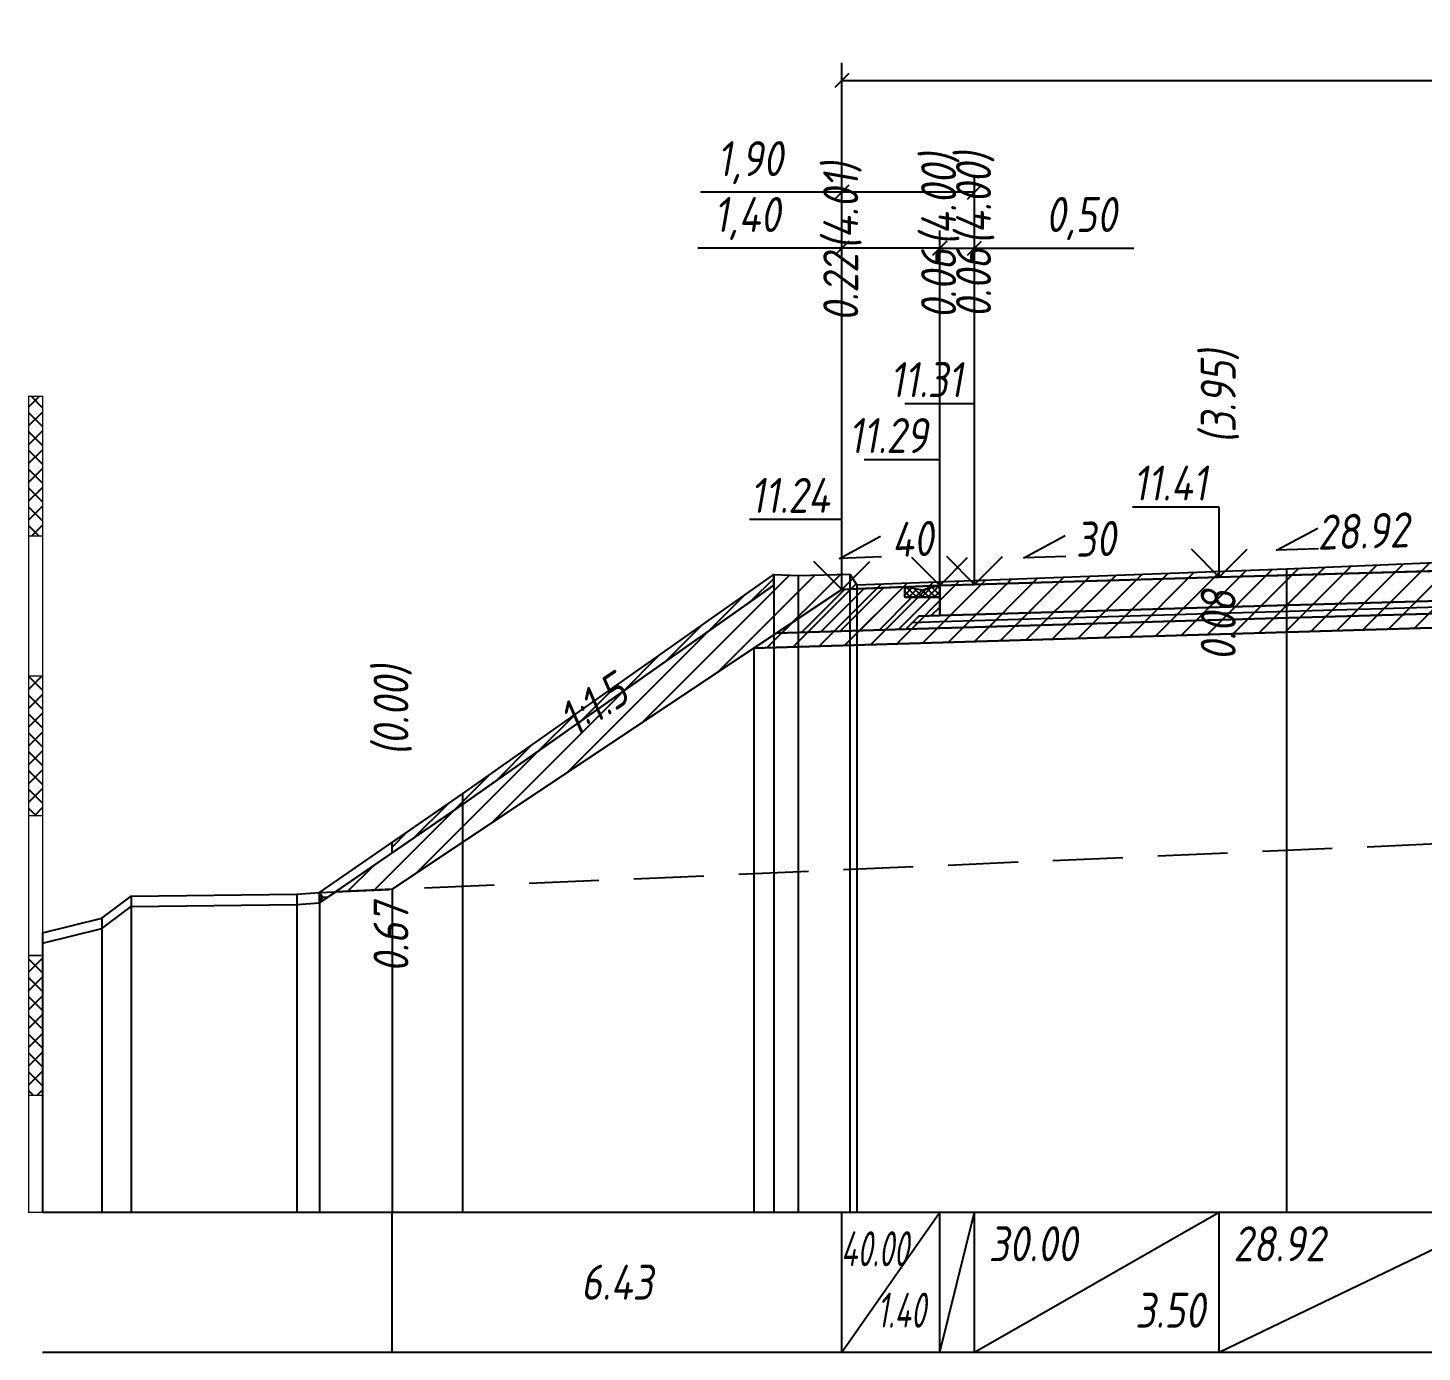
# Model space of a CAD drawing. Extents: x -717 to 1451, y -133302 to 233.
# Drawn here: x 78.9 to 178.7, y -100052 to -99957.3 of the extents above; entities that cross this region are included whole.
import ezdxf
from ezdxf.enums import TextEntityAlignment as Align

# ---------------------------------------------------------------- set-up
doc = ezdxf.new("R2010")
doc.units = 0
doc.linetypes.add('штриховая', pattern=[0.75, 0.5, -0.25])
for name, color, linetype in [('Интерполированный поперечник', 2, 'Continuous'), ('Код_514', 1, 'Continuous'), ('Контур_0', 7, 'Continuous'), ('Контур_2521', 7, 'Continuous'), ('Контур_2564', 7, 'Continuous'), ('Контур_2660', 7, 'Continuous'), ('Контур_2665', 7, 'Continuous'), ('Контур_400', 7, 'Continuous'), ('Контур_508', 7, 'Continuous'), ('Контур_512', 7, 'Continuous'), ('Контур_513', 7, 'Continuous'), ('Контур_818', 7, 'Continuous'), ('Красный поперечник', 1, 'Continuous'), ('Линейка абсолютных высот', 7, 'Continuous'), ('Объём_2501', 7, 'Continuous'), ('Объём_2564', 7, 'Continuous'), ('Объём_2650', 7, 'Continuous'), ('Объём_2660', 7, 'Continuous'), ('Объём_2661', 7, 'Continuous'), ('Объём_2665', 7, 'Continuous'), ('Объём_2666', 7, 'Continuous'), ('Объём_2667', 7, 'Continuous'), ('Объём_2668', 7, 'Continuous'), ('Объём_2669', 7, 'Continuous'), ('Объём_2675', 7, 'Continuous'), ('Откосы', 7, 'Continuous'), ('Отметки покрытия', 7, 'Continuous'), ('Рабочие отметки', 7, 'Continuous'), ('Рабочие отметки доп.', 7, 'Continuous'), ('Таблица', 7, 'Continuous'), ('Уклоны проезжей части', 7, 'Continuous'), ('Черный поперечник', 3, 'Continuous')]:
    doc.layers.add(name, color=color, linetype=linetype)
for name, color, linetype, true_color in [('Контур_2540', 2, 'Continuous', 0xffff00), ('Контур_2560', 2, 'Continuous', 0xffff00), ('Контур_2561', 7, 'Continuous', 0xff8040), ('Контур_2562', 3, 'Continuous', 0x00ff00), ('Контур_2563', 7, 'Continuous', 0xff8000), ('Контур_2570', 7, 'Continuous', 0x80ff00), ('Контур_2736', 4, 'Continuous', 0x00ffff), ('Контур_2737', 4, 'Continuous', 0x00ffff), ('Контур_2738', 4, 'Continuous', 0x00ffff), ('Контур_2739', 4, 'Continuous', 0x00ffff), ('Контур_2741', 4, 'Continuous', 0x00ffff), ('Контур_2742', 4, 'Continuous', 0x00ffff), ('Контур_2743', 4, 'Continuous', 0x00ffff), ('Контур_2744', 7, 'Continuous', 0xa4ffff), ('Контур_2745', 7, 'Continuous', 0xa4ffff), ('Контур_2747', 4, 'Continuous', 0x00ffff), ('Контур_2748', 4, 'Continuous', 0x00ffff), ('Контур_2749', 4, 'Continuous', 0x00ffff), ('Контур_2750', 4, 'Continuous', 0x00ffff), ('Контур_2751', 4, 'Continuous', 0x00ffff), ('Контур_2752', 4, 'Continuous', 0x00ffff), ('Контур_402', 7, 'Continuous', 0xff6464), ('Контур_703', 4, 'Continuous', 0x00ffff), ('Контур_705', 4, 'Continuous', 0x00ffff), ('Контур_707', 4, 'Continuous', 0x00ffff), ('Контур_720', 131, 'Continuous', 0xaaffff), ('Объём_2500', 7, 'Continuous', 0xc0c0c0), ('Объём_2520', 7, 'Continuous', 0x80ffff), ('Объём_2540', 2, 'Continuous', 0xffff00), ('Объём_2560', 2, 'Continuous', 0xffff00), ('Объём_2561', 7, 'Continuous', 0xff8040), ('Объём_2562', 3, 'Continuous', 0x00ff00), ('Объём_2563', 7, 'Continuous', 0xff8000), ('Объём_2570', 7, 'Continuous', 0x80ff00), ('Объём_2580', 3, 'Continuous', 0x00ff00), ('Объём_2600', 7, 'Continuous', 0x808000)]:
    doc.layers.add(name, color=color, linetype=linetype, true_color=true_color)
doc.styles.get("Standard").update_dxf_attribs({"font": 'txt', "height": 2.5})
doc.styles.add('М', font='romand.shx', dxfattribs={"width": 0.8, "oblique": 10, "height": 2.5})
doc.dimstyles.new('ISO-25', dxfattribs={"dimtxt": 2.5, "dimasz": 2.5, "dimexe": 1.25, "dimexo": 0.625, "dimtad": 1, "dimtxsty": 'Standard', "dimcen": 2.5, "dimadec": 0, "dimazin": 0, "dimtfac": 1, "dimtmove": 0, "dimatfit": 3, "dimfxl": 1, "dimarcsym": 0})
pattern_1 = [(45.0000013, (0, 0), (-0.67351924, 0.673519211), []), (135.0000003, (0, 0), (-0.673519222, -0.67351923), [])]

# ---------------------------------------------------------------- blocks, each defined once
blk = doc.blocks.new('_Oblique')
at = {"color": 0, "linetype": 'ByBlock', "lineweight": -2}
blk.add_line((-0.5, -0.5), (0.5, 0.5), dxfattribs=at)
blk = doc.blocks.new('*D2003')
at = {"color": 0, "lineweight": -2, "transparency": 16777216}
for p, q in [((137.17, -99996.885), (137.17, -99971.78)), ((144.17, -99996.605), (144.17, -99971.78)), ((137.17, -99973.03), (126.862, -99973.03)), ((144.17, -99973.03), (137.17, -99973.03))]:
    blk.add_line(p, q, dxfattribs=at)
at = {"layer": 'Defpoints', "color": 0, "transparency": 16777216}
for p in [(144.17, -99973.03), (137.17, -99997.51), (144.17, -99997.23)]:
    blk.add_point(p, dxfattribs=at)
at = {"color": 0, "lineweight": -2, "transparency": 16777216, "rotation": 180}
blk.add_blockref('_Oblique', (137.17, -99973.03), dxfattribs=at)
at = {"color": 0, "lineweight": -2, "transparency": 16777216}
blk.add_blockref('_Oblique', (144.17, -99973.03), dxfattribs=at)
at = {"color": 0, "transparency": 16777216, "insert": (130.402, -99970.917), "char_height": 2.5, "width": 8.75, "attachment_point": 5, "style": 'М'}
blk.add_mtext('1,40', dxfattribs=at)
blk = doc.blocks.new('*D2005')
at = {"color": 0, "lineweight": -2, "transparency": 16777216}
for p, q in [((144.17, -99996.605), (144.17, -99971.78)), ((146.67, -99996.53), (146.67, -99971.78)), ((144.17, -99973.03), (146.67, -99973.03)), ((146.67, -99973.03), (158.063, -99973.03))]:
    blk.add_line(p, q, dxfattribs=at)
at = {"layer": 'Defpoints', "color": 0, "transparency": 16777216}
for p in [(146.67, -99973.03), (144.17, -99997.23), (146.67, -99997.155)]:
    blk.add_point(p, dxfattribs=at)
at = {"color": 0, "lineweight": -2, "transparency": 16777216, "rotation": 180}
blk.add_blockref('_Oblique', (144.17, -99973.03), dxfattribs=at)
at = {"color": 0, "lineweight": -2, "transparency": 16777216}
blk.add_blockref('_Oblique', (146.67, -99973.03), dxfattribs=at)
at = {"color": 0, "transparency": 16777216, "insert": (154.302, -99970.917), "char_height": 2.5, "width": 9.16667, "attachment_point": 5, "style": 'М'}
blk.add_mtext('0,50', dxfattribs=at)
blk = doc.blocks.new('*D2008')
at = {"color": 0, "lineweight": -2, "transparency": 16777216}
for p, q in [((137.17, -99996.885), (137.17, -99967.78)), ((146.67, -99996.53), (146.67, -99967.78)), ((137.17, -99969.03), (127.071, -99969.03)), ((146.67, -99969.03), (137.17, -99969.03))]:
    blk.add_line(p, q, dxfattribs=at)
at = {"layer": 'Defpoints', "color": 0, "transparency": 16777216}
for p in [(146.67, -99969.03), (137.17, -99997.51), (146.67, -99997.155)]:
    blk.add_point(p, dxfattribs=at)
at = {"color": 0, "lineweight": -2, "transparency": 16777216, "rotation": 180}
blk.add_blockref('_Oblique', (137.17, -99969.03), dxfattribs=at)
at = {"color": 0, "lineweight": -2, "transparency": 16777216}
blk.add_blockref('_Oblique', (146.67, -99969.03), dxfattribs=at)
at = {"color": 0, "transparency": 16777216, "insert": (130.611, -99966.917), "char_height": 2.5, "width": 8.75, "attachment_point": 5, "style": 'М'}
blk.add_mtext('1,90', dxfattribs=at)
blk = doc.blocks.new('*D2009')
at = {"color": 0, "lineweight": -2, "transparency": 16777216}
for p, q in [((137.17, -99996.885), (137.17, -99959.78)), ((232.67, -99993.995), (232.67, -99959.78)), ((137.17, -99961.03), (232.67, -99961.03))]:
    blk.add_line(p, q, dxfattribs=at)
at = {"layer": 'Defpoints', "color": 0, "transparency": 16777216}
for p in [(232.67, -99961.03), (232.67, -99994.62), (137.17, -99997.51)]:
    blk.add_point(p, dxfattribs=at)
at = {"color": 0, "lineweight": -2, "transparency": 16777216, "rotation": 180}
blk.add_blockref('_Oblique', (137.17, -99961.03), dxfattribs=at)
at = {"color": 0, "lineweight": -2, "transparency": 16777216}
blk.add_blockref('_Oblique', (232.67, -99961.03), dxfattribs=at)
at = {"color": 0, "transparency": 16777216, "insert": (184.92, -99958.917), "char_height": 2.5, "width": 10.41667, "attachment_point": 5, "style": 'М'}
blk.add_mtext('19,10', dxfattribs=at)

msp = doc.modelspace()

# ---------------------------------------------------------------- hatches: boundary and pattern name
h = msp.add_hatch()
h.set_pattern_fill('ANSI37', color=256, scale=0.1)
h.set_pattern_definition([(45, (142.9203, -99997.49222), (-0.22451, 0.22451), []), (135, (142.9203, -99997.49222), (-0.22451, -0.22451), [])])
h.paths.add_polyline_path([(141.67, -99997.267), (141.67, -99997.995), (144.17, -99997.995), (144.17, -99997.167), (142.913, -99997.492)])
at = {"layer": 'Линейка абсолютных высот'}
h = msp.add_hatch(dxfattribs=at)
h.set_pattern_fill('ANSI37', scale=0.3, style=0)
h.set_pattern_definition(pattern_1)
h.paths.add_polyline_path([(80, -99993.63), (80, -99983.63), (79, -99983.63), (79, -99993.63)])
h = msp.add_hatch(dxfattribs=at)
h.set_pattern_fill('ANSI37', scale=0.3, style=0)
h.set_pattern_definition(pattern_1)
h.paths.add_polyline_path([(80, -100013.63), (80, -100003.63), (79, -100003.63), (79, -100013.63)])
h = msp.add_hatch(dxfattribs=at)
h.set_pattern_fill('ANSI37', scale=0.3, style=0)
h.set_pattern_definition(pattern_1)
h.paths.add_polyline_path([(80, -100033.63), (80, -100023.63), (79, -100023.63), (79, -100033.63)])
at = {"layer": 'Объём_2563'}
h = msp.add_hatch(dxfattribs=at)
h.set_pattern_fill('ANSI31', color=256, scale=0.3)
h.paths.add_polyline_path([(142.67, -99999.362), (144.17, -99999.317), (144.17, -99997.995), (141.67, -99997.995), (141.67, -99997.267), (137.17, -99997.447), (132.49, -100000.568), (141.742, -100000.29)])
at = {"layer": 'Объём_2570'}
h = msp.add_hatch(dxfattribs=at)
h.set_pattern_fill('ANSI31', color=256, scale=0.2)
h.paths.add_polyline_path([(110.032, -100012.818), (105, -100016.29), (105, -100015.54), (110.032, -100012.068), (132.3, -99996.384), (132.3, -99997.134)])
at = {"layer": 'Объём_2600'}
h = msp.add_hatch(dxfattribs=at)
h.set_pattern_fill('ANSI31', color=6, scale=0.4)
h.paths.add_polyline_path([(184.92, -100000.017), (130.884, -100001.638), (105, -100018.894), (100.971, -100019.07), (110.032, -100012.818), (132.3, -99997.134), (132.3, -99996.384), (134.041, -99996.452), (137.732, -99996.355), (138.232, -99997.105), (168.976, -99995.966), (181.873, -99995.421), (184.92, -99995.345)])
h = msp.add_hatch(dxfattribs=at)
h.set_pattern_fill('HONEY', color=5, scale=0.3)
h.paths.add_polyline_path([(99.82, -100019.864), (99.82, -100019.12), (100.971, -100019.07)])

# ---------------------------------------------------------------- linework, layer by layer
msp.add_lwpolyline([(141.67, -99997.267), (141.67, -99997.995), (144.17, -99997.995), (144.17, -99997.167), (142.913, -99997.492), (141.67, -99997.267)])
at = {"layer": 'Интерполированный поперечник', "linetype": 'штриховая', "ltscale": 10, "flags": 128}
msp.add_lwpolyline([(99.82, -100019.12), (266.815, -100011.827)], dxfattribs=at)
at = {"layer": 'Код_514'}
for p, q in [((105, -100052), (105, -100042)), ((137.17, -100052), (137.17, -100042)), ((137.17, -100052), (144.17, -100042)), ((144.17, -100052), (144.17, -100042)), ((144.17, -100052), (146.67, -100042)), ((146.67, -100052), (146.67, -100042)), ((146.67, -100052), (164.17, -100042)), ((164.17, -100052), (164.17, -100042)), ((164.17, -100052), (184.92, -100042))]:
    msp.add_line(p, q, dxfattribs=at)
at = {"layer": 'Контур_0', "flags": 128}
for points in [[(184.92, -99995.967), (164.17, -99996.567), (146.67, -99997.092), (146.67, -99997.092), (146.67, -99997.092), (146.67, -99997.092), (146.67, -99997.092), (144.17, -99997.167), (144.17, -99999.317), (146.67, -99999.242), (146.67, -99999.242), (146.67, -99999.242), (146.67, -99999.242), (146.67, -99999.242), (146.67, -99999.242), (164.17, -99998.717), (184.92, -99998.117), (184.92, -99995.967)], [(137.17, -99997.447), (105, -100018.894), (105, -100018.894), (105, -100018.894), (105, -100018.894), (105, -100018.894), (105, -100018.894), (105, -100018.894), (105, -100018.894), (105, -100018.894), (105, -100018.894), (105, -100018.894), (105, -100018.894), (105, -100018.894), (105, -100018.894), (105, -100018.894)], [(137.17, -99997.447), (105, -100018.894), (105, -100018.894), (105, -100018.894), (105, -100018.894), (105, -100018.894), (105, -100018.894), (105, -100018.894), (105, -100018.894), (105, -100018.894), (105, -100018.894), (105, -100018.894), (105, -100018.894), (105, -100018.894), (105, -100018.894), (105, -100018.894), (105, -100018.894), (105, -100018.894), (105, -100018.894), (105, -100018.894), (105, -100018.894), (105, -100018.894), (105, -100018.894), (105, -100018.894), (105, -100018.894), (105, -100018.894), (105, -100018.894), (105, -100018.894), (105, -100018.894), (105, -100018.894)], [(137.17, -99997.447), (137.17, -99997.447)], [(184.92, -99998.117), (164.17, -99998.717), (146.67, -99999.242), (146.67, -99999.242), (146.67, -99999.242), (146.67, -99999.242), (146.67, -99999.242), (146.67, -99999.242), (144.17, -99999.317), (142.67, -99999.362), (141.742, -100000.29), (144.17, -100000.217), (146.67, -100000.142), (146.67, -100000.142), (146.67, -100000.142), (146.67, -100000.142), (146.67, -100000.142), (146.67, -100000.142), (164.17, -99999.617), (184.92, -99999.017), (184.92, -99998.117)], [(132.49, -100000.568), (141.742, -100000.29), (142.67, -99999.362), (144.17, -99999.317)]]:
    msp.add_lwpolyline(points, dxfattribs=at)
at = {"layer": 'Контур_2521', "color": 250, "flags": 128}
msp.add_lwpolyline([(184.92, -99998.567), (164.17, -99999.167), (146.67, -99999.692), (146.67, -99999.692), (146.67, -99999.692), (146.67, -99999.692), (146.67, -99999.692), (146.67, -99999.692), (144.17, -99999.767), (142.206, -99999.826)], dxfattribs=at)
at = {"layer": 'Контур_2540', "flags": 128}
msp.add_lwpolyline([(164.17, -99999.617), (146.67, -100000.142), (144.17, -100000.217), (141.742, -100000.29), (132.49, -100000.568), (130.884, -100001.638), (184.92, -100000.017), (184.92, -99999.017), (164.17, -99999.617)], dxfattribs=at)
at = {"layer": 'Контур_2560', "flags": 128}
msp.add_lwpolyline([(137.17, -99997.447), (137.17, -99997.447), (137.17, -99997.447), (144.17, -99997.167)], dxfattribs=at)
at = {"layer": 'Контур_2561', "flags": 128}
msp.add_lwpolyline([(144.17, -99997.167), (144.17, -99997.167), (137.17, -99997.447), (137.17, -99997.447), (144.17, -99997.167)], dxfattribs=at)
at = {"layer": 'Контур_2562', "flags": 128}
msp.add_lwpolyline([(137.17, -99997.447), (137.17, -99997.447), (137.17, -99997.447), (137.17, -99997.447), (137.17, -99997.447)], dxfattribs=at)
at = {"layer": 'Контур_2563', "flags": 128}
msp.add_lwpolyline([(142.67, -99999.362), (144.17, -99999.317), (144.17, -99997.167), (137.17, -99997.447), (132.49, -100000.568), (141.742, -100000.29), (142.67, -99999.362)], dxfattribs=at)
at = {"layer": 'Контур_2564', "flags": 128}
msp.add_lwpolyline([(137.17, -99997.447), (144.17, -99997.167)], dxfattribs=at)
at = {"layer": 'Контур_2570', "flags": 128}
msp.add_lwpolyline([(80, -100022.75), (84.243, -100021.705), (86.329, -100020.133), (98.177, -100019.991), (99.815, -100019.867), (99.815, -100019.867), (110.032, -100012.818), (132.3, -99997.134), (132.3, -99996.384), (134.041, -99996.452), (137.732, -99996.355), (138.232, -99997.105), (168.976, -99995.966), (181.873, -99995.421)], dxfattribs=at)
at = {"layer": 'Контур_2660', "flags": 128}
msp.add_lwpolyline([(130.884, -100001.638), (184.92, -100000.017)], dxfattribs=at)
at = {"layer": 'Контур_2665', "flags": 128}
msp.add_lwpolyline([(137.17, -99997.447), (137.17, -99997.447)], dxfattribs=at)
at = {"layer": 'Контур_2736', "flags": 128}
msp.add_lwpolyline([(137.17, -99997.447), (105, -100018.894)], dxfattribs=at)
at = {"layer": 'Контур_2737', "flags": 128}
msp.add_lwpolyline([(105, -100018.894), (105, -100018.894)], dxfattribs=at)
at = {"layer": 'Контур_2738', "flags": 128}
msp.add_lwpolyline([(105, -100018.894), (105, -100018.894)], dxfattribs=at)
at = {"layer": 'Контур_2739', "flags": 128}
msp.add_lwpolyline([(105, -100018.894), (105, -100018.894)], dxfattribs=at)
at = {"layer": 'Контур_2741', "flags": 128}
msp.add_lwpolyline([(105, -100018.894), (105, -100018.894)], dxfattribs=at)
at = {"layer": 'Контур_2742', "flags": 128}
msp.add_lwpolyline([(105, -100018.894), (105, -100018.894)], dxfattribs=at)
at = {"layer": 'Контур_2743', "flags": 128}
msp.add_lwpolyline([(105, -100018.894), (105, -100018.894)], dxfattribs=at)
at = {"layer": 'Контур_2744', "flags": 128}
msp.add_lwpolyline([(105, -100018.894), (105, -100018.894)], dxfattribs=at)
msp.add_lwpolyline([(105, -100018.894), (105, -100018.894)], dxfattribs=at)
msp.add_lwpolyline([(105, -100018.894), (105, -100018.894)], dxfattribs=at)
msp.add_lwpolyline([(105, -100018.894), (105, -100018.894)], dxfattribs=at)
msp.add_lwpolyline([(105, -100018.894), (105, -100018.894)], dxfattribs=at)
msp.add_lwpolyline([(105, -100018.894), (105, -100018.894)], dxfattribs=at)
at = {"layer": 'Контур_2745', "flags": 128}
msp.add_lwpolyline([(105, -100018.894), (105, -100018.894)], dxfattribs=at)
msp.add_lwpolyline([(105, -100018.894), (105, -100018.894)], dxfattribs=at)
msp.add_lwpolyline([(105, -100018.894), (105, -100018.894)], dxfattribs=at)
msp.add_lwpolyline([(105, -100018.894), (105, -100018.894)], dxfattribs=at)
msp.add_lwpolyline([(105, -100018.894), (105, -100018.894)], dxfattribs=at)
msp.add_lwpolyline([(105, -100018.894), (105, -100018.894)], dxfattribs=at)
at = {"layer": 'Контур_2747', "flags": 128}
msp.add_lwpolyline([(105, -100018.894), (105, -100018.894)], dxfattribs=at)
at = {"layer": 'Контур_2748', "flags": 128}
msp.add_lwpolyline([(105, -100018.894), (105, -100018.894)], dxfattribs=at)
at = {"layer": 'Контур_2749', "flags": 128}
msp.add_lwpolyline([(105, -100018.894), (105, -100018.894)], dxfattribs=at)
at = {"layer": 'Контур_2750', "flags": 128}
msp.add_lwpolyline([(105, -100018.894), (105, -100018.894)], dxfattribs=at)
at = {"layer": 'Контур_2751', "flags": 128}
msp.add_lwpolyline([(105, -100018.894), (105, -100018.894)], dxfattribs=at)
at = {"layer": 'Контур_2752', "flags": 128}
msp.add_lwpolyline([(105, -100018.894), (105, -100018.894)], dxfattribs=at)
at = {"layer": 'Контур_400', "flags": 128}
msp.add_lwpolyline([(144.17, -99997.167), (146.67, -99997.092), (146.67, -99997.092), (146.67, -99997.092), (146.67, -99997.092), (146.67, -99997.092), (146.67, -99997.092), (164.17, -99996.567), (184.92, -99995.967)], dxfattribs=at)
at = {"layer": 'Контур_402', "flags": 128}
msp.add_lwpolyline([(130.884, -100001.638), (184.92, -100000.017), (243.496, -100001.774)], dxfattribs=at)
at = {"layer": 'Контур_508', "flags": 128}
msp.add_lwpolyline([(105, -100018.894), (130.884, -100001.638), (184.92, -100000.017), (243.496, -100001.774), (259.082, -100012.165)], dxfattribs=at)
at = {"layer": 'Контур_512', "flags": 128}
msp.add_lwpolyline([(105, -100018.894), (130.884, -100001.638), (184.92, -100000.017), (243.496, -100001.774), (259.082, -100012.165)], dxfattribs=at)
at = {"layer": 'Контур_513', "flags": 128}
msp.add_lwpolyline([(105, -100018.894), (130.884, -100001.638), (184.92, -100000.017), (243.496, -100001.774), (259.082, -100012.165)], dxfattribs=at)
at = {"layer": 'Контур_703', "flags": 128}
for points in [[(137.17, -99997.447), (105, -100018.894)], [(105, -100018.894), (105, -100018.894)]]:
    msp.add_lwpolyline(points, dxfattribs=at)
at = {"layer": 'Контур_705', "flags": 128}
msp.add_lwpolyline([(105, -100018.894), (105, -100018.894)], dxfattribs=at)
at = {"layer": 'Контур_707', "flags": 128}
msp.add_lwpolyline([(105, -100018.894), (105, -100018.894)], dxfattribs=at)
at = {"layer": 'Контур_720', "flags": 128}
msp.add_lwpolyline([(105, -100018.894), (105, -100018.894)], dxfattribs=at)
at = {"layer": 'Контур_818', "flags": 128}
msp.add_lwpolyline([(105, -100016.29), (110.032, -100012.818), (132.3, -99997.134), (132.3, -99996.384), (134.041, -99996.452), (137.732, -99996.355), (138.232, -99997.105), (168.976, -99995.966), (181.873, -99995.421), (184.92, -99995.345), (187.727, -99995.276), (225.736, -99994.177), (226.236, -99993.427), (231.228, -99993.945), (232.061, -99994.095), (232.061, -99994.845), (245.528, -100001.804), (259.082, -100008.656)], dxfattribs=at)
at = {"layer": 'Красный поперечник'}
for p, q in [((146.67, -99997.092), (164.17, -99996.567)), ((164.17, -99996.567), (184.92, -99995.967)), ((105, -100018.894), (137.17, -99997.447)), ((137.17, -99997.447), (144.17, -99997.167)), ((144.17, -99997.167), (146.67, -99997.092)), ((130.884, -100001.638), (130.884, -100042)), ((105, -100018.894), (105, -100042))]:
    msp.add_line(p, q, dxfattribs=at)
at = {"layer": 'Линейка абсолютных высот', "color": 7, "const_width": 0.1, "flags": 128}
for points in [[(80, -99993.63), (80, -99983.63), (79, -99983.63), (79, -99993.63), (80, -99993.63)], [(80, -100003.63), (80, -99993.63), (79, -99993.63), (79, -100003.63), (80, -100003.63)], [(80, -100013.63), (80, -100003.63), (79, -100003.63), (79, -100013.63), (80, -100013.63)], [(80, -100023.63), (80, -100013.63), (79, -100013.63), (79, -100023.63), (80, -100023.63)], [(80, -100033.63), (80, -100023.63), (79, -100023.63), (79, -100033.63), (80, -100033.63)], [(80, -100042), (80, -100033.63), (79, -100033.63), (79, -100042), (80, -100042)]]:
    msp.add_lwpolyline(points, dxfattribs=at)
at = {"layer": 'Объём_2500', "flags": 128}
msp.add_lwpolyline([(184.92, -99995.967), (164.17, -99996.567), (146.67, -99997.092), (146.67, -99997.092), (146.67, -99997.092), (146.67, -99997.092), (146.67, -99997.092), (144.17, -99997.167), (144.17, -99999.317), (146.67, -99999.242), (146.67, -99999.242), (146.67, -99999.242), (146.67, -99999.242), (146.67, -99999.242), (146.67, -99999.242), (164.17, -99998.717), (184.92, -99998.117), (184.92, -99995.967)], dxfattribs=at)
at = {"layer": 'Объём_2501', "flags": 128}
msp.add_lwpolyline([(144.17, -99997.167), (146.67, -99997.092), (146.67, -99997.092), (146.67, -99997.092), (146.67, -99997.092), (146.67, -99997.092), (146.67, -99997.092), (164.17, -99996.567), (184.92, -99995.967)], dxfattribs=at)
at = {"layer": 'Объём_2520', "color": 250, "flags": 128}
msp.add_lwpolyline([(184.92, -99998.117), (164.17, -99998.717), (146.67, -99999.242), (146.67, -99999.242), (146.67, -99999.242), (146.67, -99999.242), (146.67, -99999.242), (146.67, -99999.242), (144.17, -99999.317), (142.67, -99999.362), (141.742, -100000.29), (144.17, -100000.217), (146.67, -100000.142), (146.67, -100000.142), (146.67, -100000.142), (146.67, -100000.142), (146.67, -100000.142), (146.67, -100000.142), (164.17, -99999.617), (184.92, -99999.017), (184.92, -99998.117)], dxfattribs=at)
at = {"layer": 'Объём_2540', "flags": 128}
msp.add_lwpolyline([(164.17, -99999.617), (146.67, -100000.142), (144.17, -100000.217), (141.742, -100000.29), (132.49, -100000.568), (130.884, -100001.638), (184.92, -100000.017), (184.92, -99999.017), (164.17, -99999.617)], dxfattribs=at)
at = {"layer": 'Объём_2560', "flags": 128}
msp.add_lwpolyline([(137.17, -99997.447), (137.17, -99997.447), (137.17, -99997.447), (144.17, -99997.167)], dxfattribs=at)
at = {"layer": 'Объём_2561', "flags": 128}
msp.add_lwpolyline([(144.17, -99997.167), (144.17, -99997.167), (137.17, -99997.447), (137.17, -99997.447), (144.17, -99997.167)], dxfattribs=at)
at = {"layer": 'Объём_2562', "flags": 128}
msp.add_lwpolyline([(137.17, -99997.447), (137.17, -99997.447), (137.17, -99997.447), (137.17, -99997.447), (137.17, -99997.447)], dxfattribs=at)
at = {"layer": 'Объём_2563', "color": 250, "flags": 128}
msp.add_lwpolyline([(142.67, -99999.362), (144.17, -99999.317), (144.17, -99997.995), (141.67, -99997.995), (141.67, -99997.267), (137.17, -99997.447), (132.49, -100000.568), (141.742, -100000.29), (142.67, -99999.362)], dxfattribs=at)
at = {"layer": 'Объём_2564', "flags": 128}
msp.add_lwpolyline([(137.17, -99997.447), (144.17, -99997.167)], dxfattribs=at)
at = {"layer": 'Объём_2570', "flags": 128}
msp.add_lwpolyline([(110.032, -100012.818), (105, -100016.29), (105, -100015.54), (110.032, -100012.068), (132.3, -99996.384), (132.3, -99997.134), (110.032, -100012.818), (110.032, -100012.818)], dxfattribs=at)
at = {"layer": 'Объём_2580', "flags": 128}
msp.add_lwpolyline([(137.17, -99997.447), (137.17, -99997.447)], dxfattribs=at)
at = {"layer": 'Объём_2600', "color": 5, "flags": 128}
msp.add_lwpolyline([(99.82, -100019.864), (99.82, -100019.12), (100.971, -100019.07), (99.82, -100019.864), (99.82, -100019.864)], dxfattribs=at)
at = {"layer": 'Объём_2650', "color": 6, "flags": 128}
msp.add_lwpolyline([(184.92, -100000.017), (130.884, -100001.638), (105, -100018.894), (100.971, -100019.07), (110.032, -100012.818), (132.3, -99997.134), (132.3, -99996.384), (134.041, -99996.452), (137.732, -99996.355), (138.232, -99997.105), (168.976, -99995.966), (181.873, -99995.421), (184.92, -99995.345), (184.92, -100000.017), (184.92, -100000.017)], dxfattribs=at)
at = {"layer": 'Объём_2660', "flags": 128}
msp.add_lwpolyline([(130.884, -100001.638), (184.92, -100000.017)], dxfattribs=at)
at = {"layer": 'Объём_2661', "flags": 128}
msp.add_lwpolyline([(137.17, -99997.447), (105, -100018.894)], dxfattribs=at)
at = {"layer": 'Объём_2665', "flags": 128}
msp.add_lwpolyline([(137.17, -99997.447), (137.17, -99997.447)], dxfattribs=at)
at = {"layer": 'Объём_2666', "flags": 128}
msp.add_lwpolyline([(137.17, -99997.447), (105, -100018.894)], dxfattribs=at)
at = {"layer": 'Объём_2667', "flags": 128}
msp.add_lwpolyline([(105, -100018.894), (105, -100018.894)], dxfattribs=at)
msp.add_lwpolyline([(105, -100018.894), (105, -100018.894)], dxfattribs=at)
at = {"layer": 'Объём_2668', "flags": 128}
msp.add_lwpolyline([(105, -100018.894), (105, -100018.894)], dxfattribs=at)
msp.add_lwpolyline([(105, -100018.894), (105, -100018.894)], dxfattribs=at)
at = {"layer": 'Объём_2669', "flags": 128}
msp.add_lwpolyline([(105, -100018.894), (105, -100018.894)], dxfattribs=at)
msp.add_lwpolyline([(105, -100018.894), (105, -100018.894)], dxfattribs=at)
at = {"layer": 'Объём_2675', "flags": 128}
msp.add_lwpolyline([(105, -100018.894), (105, -100018.894)], dxfattribs=at)
msp.add_lwpolyline([(105, -100018.894), (105, -100018.894)], dxfattribs=at)
msp.add_lwpolyline([(105, -100018.894), (105, -100018.894)], dxfattribs=at)
msp.add_lwpolyline([(105, -100018.894), (105, -100018.894)], dxfattribs=at)
msp.add_lwpolyline([(105, -100018.894), (105, -100018.894)], dxfattribs=at)
msp.add_lwpolyline([(105, -100018.894), (105, -100018.894)], dxfattribs=at)
msp.add_lwpolyline([(105, -100018.894), (105, -100018.894)], dxfattribs=at)
msp.add_lwpolyline([(105, -100018.894), (105, -100018.894)], dxfattribs=at)
msp.add_lwpolyline([(105, -100018.894), (105, -100018.894)], dxfattribs=at)
msp.add_lwpolyline([(105, -100018.894), (105, -100018.894)], dxfattribs=at)
msp.add_lwpolyline([(105, -100018.894), (105, -100018.894)], dxfattribs=at)
msp.add_lwpolyline([(105, -100018.894), (105, -100018.894)], dxfattribs=at)
at = {"layer": 'Откосы', "color": 1, "flags": 128}
for points in [[(153.185, -99995.087), (150.186, -99995.177), (153.14, -99993.587)], [(171.262, -99994.552), (168.263, -99994.639), (171.218, -99993.053)], [(140.004, -99995.122), (137.006, -99995.241), (139.944, -99993.623)]]:
    msp.add_lwpolyline(points, dxfattribs=at)
at = {"layer": 'Отметки покрытия', "color": 1}
for p, q in [((146.67, -99984.167), (141.67, -99984.167)), ((146.67, -99997.092), (146.67, -99984.167)), ((144.17, -99988.167), (138.77, -99988.167)), ((144.17, -99997.167), (144.17, -99988.167)), ((164.17, -99991.567), (157.97, -99991.567)), ((164.17, -99996.567), (164.17, -99991.567)), ((137.17, -99992.447), (130.57, -99992.447)), ((137.17, -99997.447), (137.17, -99992.447)), ((164.17, -99996.567), (162.17, -99994.567)), ((164.17, -99996.567), (166.17, -99994.567)), ((137.17, -99997.447), (135.17, -99995.447)), ((137.17, -99997.447), (139.17, -99995.447)), ((144.17, -99997.167), (142.17, -99995.167)), ((144.17, -99997.167), (146.17, -99995.167)), ((146.67, -99997.092), (144.67, -99995.092)), ((146.67, -99997.092), (148.67, -99995.092))]:
    msp.add_line(p, q, dxfattribs=at)
at = {"layer": 'Таблица'}
for p, q in [((80, -100042), (284.082, -100042)), ((80, -100052), (284.082, -100052))]:
    msp.add_line(p, q, dxfattribs=at)
at = {"layer": 'Черный поперечник', "color": 7}
for p, q in [((132.3, -99996.384), (132.3, -100042)), ((134.041, -99996.452), (134.041, -100042)), ((137.732, -99996.355), (137.732, -100042)), ((168.976, -99995.966), (168.976, -100042)), ((138.232, -99997.105), (138.232, -100042)), ((110.032, -100012.068), (110.032, -100042)), ((86.329, -100019.383), (86.329, -100042)), ((98.177, -100019.241), (98.177, -100042)), ((99.815, -100019.117), (99.815, -100042)), ((84.243, -100020.955), (84.243, -100042)), ((80, -100022), (80, -100042))]:
    msp.add_line(p, q, dxfattribs=at)
at = {"layer": 'Черный поперечник', "flags": 128}
msp.add_lwpolyline([(80, -100022), (84.243, -100020.955), (86.329, -100019.383), (98.177, -100019.241), (99.815, -100019.117), (110.032, -100012.068), (132.3, -99996.384), (134.041, -99996.452), (137.732, -99996.355), (138.232, -99997.105), (168.976, -99995.966), (181.873, -99995.421), (184.92, -99995.345), (187.727, -99995.276), (225.736, -99994.177), (226.236, -99993.427), (231.228, -99993.945), (232.061, -99994.095), (245.528, -100001.054), (266.837, -100011.826), (270.742, -100011.664), (284.082, -100011.447)], dxfattribs=at)

# ---------------------------------------------------------------- texts
at = {"layer": 'Код_514', "style": 'М', "oblique": 10}
for s, width, p in [('40.00', 0.6, (137.097, -100043.358)), ('30.00', 0.8, (147.67, -100043)), ('28.92', 0.8, (165.17, -100043))]:
    msp.add_text(s, height=2.5, dxfattribs=dict(at, width=width)).set_placement(p, align=Align.TOP_LEFT)
at = {"layer": 'Код_514', "style": 'М', "oblique": 10, "width": 0.8}
msp.add_text('6.43', height=2.5, dxfattribs=at).set_placement((121.085, -100047), align=Align.MIDDLE_CENTER)
at = {"layer": 'Код_514', "style": 'М', "oblique": 10}
for s, width, p in [('1.40', 0.6, (143.17, -100051)), ('3.50', 0.8, (163.17, -100051))]:
    msp.add_text(s, height=2.5, dxfattribs=dict(at, width=width)).set_placement(p, align=Align.BOTTOM_RIGHT)
at = {"layer": 'Отметки покрытия', "color": 1, "style": 'М', "oblique": 10, "width": 0.8}
for s, p in [('11.31', (145.811, -99984.436)), ('11.29', (143.311, -99988.436)), ('11.41', (163.311, -99991.836)), ('11.24', (136.311, -99992.716))]:
    msp.add_text(s, height=2.5, dxfattribs=at).set_placement(p, align=Align.BOTTOM_RIGHT)
at = {"layer": 'Рабочие отметки', "color": 1, "style": 'М', "oblique": 10, "width": 0.8}
for s, p in [('0.22', (137.092, -99973.39)), ('0.06', (144.092, -99973.11)), ('0.06', (146.592, -99973.035)), ('0.08', (164.092, -99997.498)), ('0.67', (104.922, -100019.825))]:
    msp.add_text(s, height=2.5, rotation=90, dxfattribs=at).set_placement(p, align=Align.MIDDLE_RIGHT)
at = {"layer": 'Рабочие отметки доп.', "color": 1, "style": 'М', "oblique": 10, "width": 0.8}
for s, p in [('(4.00)', (144.092, -99972.827)), ('(4.00)', (146.592, -99972.752)), ('(4.01)', (137.092, -99973.107)), ('(3.95)', (164.092, -99986.998)), ('(0.00)', (104.922, -100009.325))]:
    msp.add_text(s, height=2.5, rotation=90, dxfattribs=at).set_placement(p, align=Align.MIDDLE_LEFT)
at = {"layer": 'Уклоны проезжей части', "color": 1, "style": 'М', "oblique": 10, "width": 0.8}
for s, rotation, p in [('40', 2.29061, (142.308, -99995.838)), ('30', 1.71836, (155.39, -99995.83)), ('28.92', 1.65628, (174.516, -99995.268)), ('1:1.5', 33.69007, (120.53, -100007.339))]:
    msp.add_text(s, height=2.5, rotation=rotation, dxfattribs=at).set_placement(p, align=Align.BOTTOM_CENTER)

# ---------------------------------------------------------------- dimensions: what is measured, and where the dimension line sits
at = {"color": 5}
dim = msp.add_linear_dim(base=(232.67, -99961.03), p1=(137.17, -99997.51), p2=(232.67, -99994.62), angle=180, dimstyle='ISO-25', override={"dimasz": 1, "dimlfac": 0.2, "dimzin": 0, "dimtxsty": 'М', "dimblk1": 'Oblique', "dimblk2": 'Oblique', "dimsah": 1}, dxfattribs=at)
dim.commit()
dim.dimension.update_dxf_attribs({"geometry": '*D2009', "text_midpoint": (184.92, -99958.917)})
for base, p1, p2, picture, middle in [((146.67, -99969.03), (137.17, -99997.51), (146.67, -99997.155), '*D2008', (130.611, -99969.03)), ((144.17, -99973.03), (137.17, -99997.51), (144.17, -99997.23), '*D2003', (130.402, -99973.03)), ((146.67, -99973.03), (144.17, -99997.23), (146.67, -99997.155), '*D2005', (154.302, -99973.03))]:
    dim = msp.add_linear_dim(base=base, p1=p1, p2=p2, angle=180, dimstyle='ISO-25', override={"dimasz": 1, "dimlfac": 0.2, "dimzin": 0, "dimtxsty": 'М', "dimblk1": 'Oblique', "dimblk2": 'Oblique', "dimsah": 1}, dxfattribs=at)
    dim.commit()
    dim.dimension.update_dxf_attribs({"geometry": picture, "text_midpoint": middle, "dimtype": 160})

doc.saveas('drawing.dxf')
